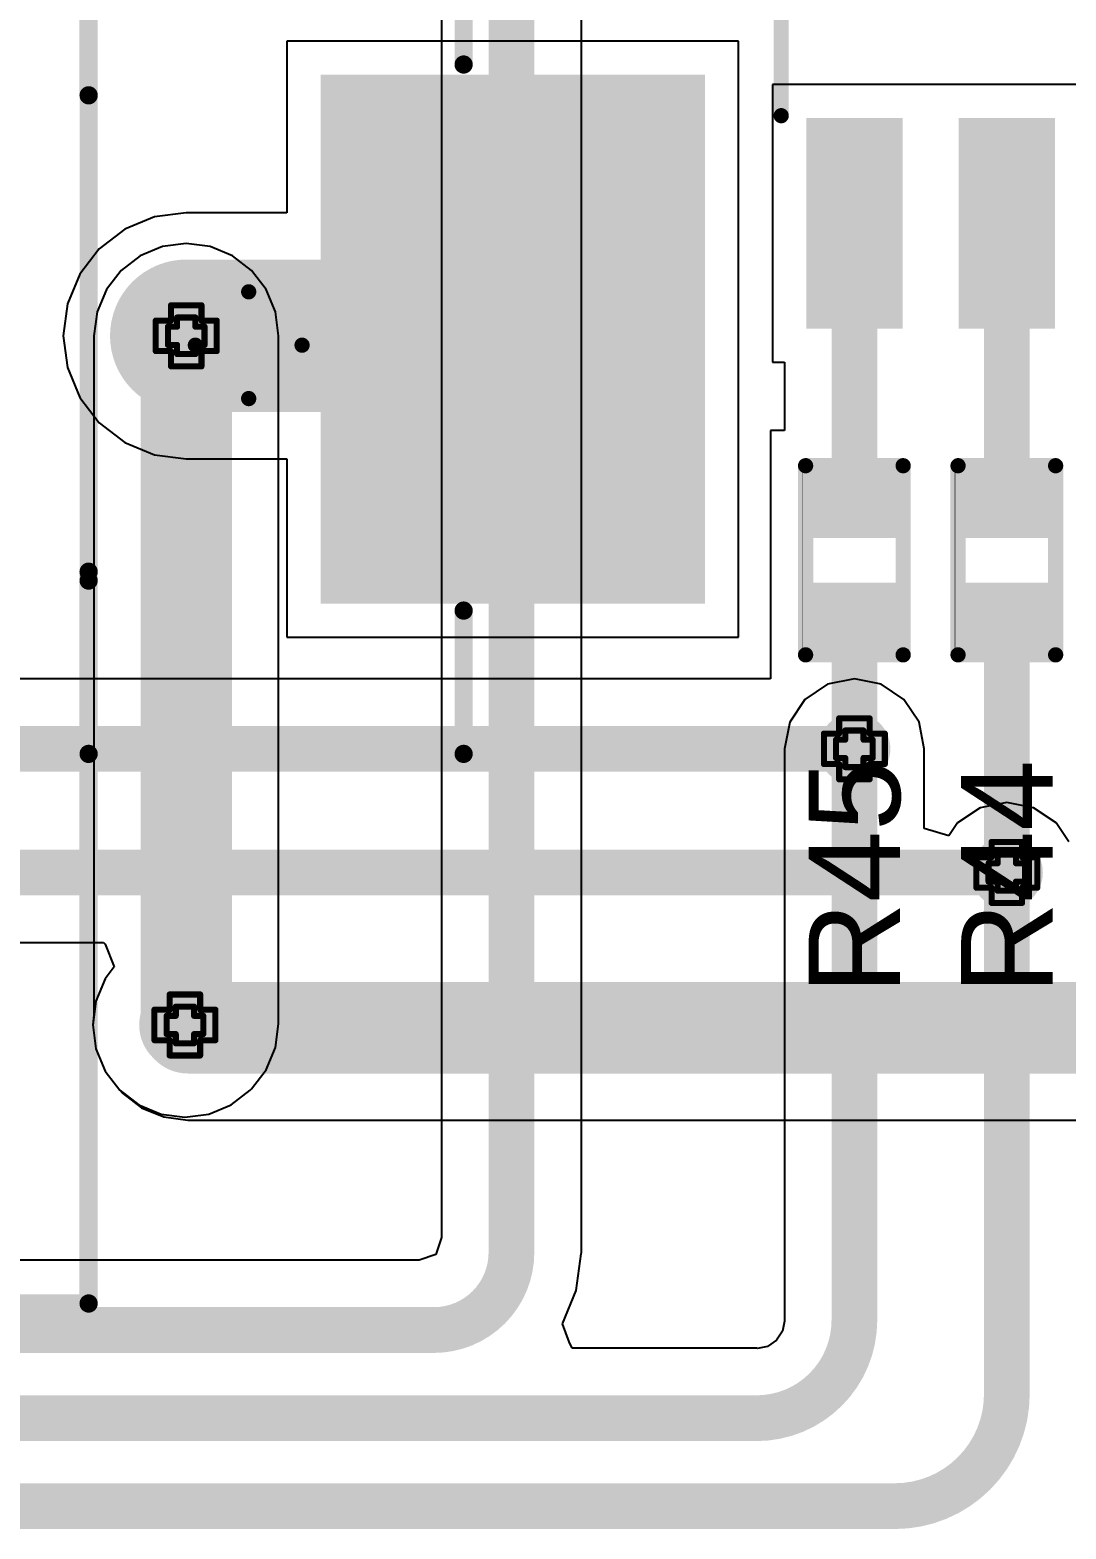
# Model space of a CAD drawing. Header units: inches. Extents: x -3 to 195, y 0 to 199.
# Drawn here: x 2.1892 to 2.529, y 2.1748 to 2.6662 of the extents above; entities that cross this region are included whole.
import ezdxf

# ---------------------------------------------------------------- set-up
doc = ezdxf.new("R2010")
doc.units = ezdxf.units.IN
doc.header["$MEASUREMENT"] = 0
for name, color, linetype in [('Bottom Layer', 5, 'Continuous'), ('Drill Drawing', 1, 'Continuous'), ('Top Layer', 1, 'Continuous'), ('Top Overlay', 2, 'Continuous'), ('Top Paste', 8, 'Continuous'), ('Top Solder', 216, 'Continuous'), ('Via Holes', 16, 'Continuous')]:
    doc.layers.add(name, color=color, linetype=linetype)
doc.styles.add('Arial', font='', dxfattribs={"height": 0.2})
doc.styles.get('Arial').set_extended_font_data('Arial')

# ---------------------------------------------------------------- blocks, each defined once
blk = doc.blocks.new('SOIC_8_0_154___3_90___W______13')
at = {"layer": 'Top Layer'}
for points in [[(-0.1368117, 0.0631886), (-0.1368117, 0.0868106), (-0.0757881, 0.0868106), (-0.0757881, 0.0631886)], [(0.0757883, 0.0631886), (0.0757883, 0.0868106), (0.1368119, 0.0868106), (0.1368119, 0.0631886)], [(-0.1368119, 0.0131888), (-0.1368119, 0.0368108), (-0.0757883, 0.0368108), (-0.0757883, 0.0131888)], [(0.0757881, 0.0131888), (0.0757881, 0.0368108), (0.1368117, 0.0368108), (0.1368117, 0.0131888)], [(-0.1368119, -0.0368109), (-0.1368119, -0.0131889), (-0.0757883, -0.0131889), (-0.0757883, -0.0368109)], [(0.0757881, -0.0368109), (0.0757881, -0.0131889), (0.1368117, -0.0131889), (0.1368117, -0.0368109)], [(-0.1368119, -0.0868111), (-0.1368119, -0.0631891), (-0.0757883, -0.0631891), (-0.0757883, -0.0868111)], [(0.0757882, -0.086811), (0.0757882, -0.063189), (0.1368118, -0.063189), (0.1368118, -0.086811)]]:
    blk.add_hatch(color=1, dxfattribs=at).paths.add_polyline_path(points)
at = {"layer": 'Top Overlay'}
blk.add_hatch(color=2, dxfattribs=at).paths.add_polyline_path([(-0.0723769, 0.0639924), (-0.0583769, 0.0639924), (-0.0583769, 0.0869924), (-0.0723769, 0.0869924)])
at = {"layer": 'Top Paste'}
for points in [[(-0.1368117, 0.0631886), (-0.1368117, 0.0868106), (-0.0757881, 0.0868106), (-0.0757881, 0.0631886)], [(0.0757883, 0.0631886), (0.0757883, 0.0868106), (0.1368119, 0.0868106), (0.1368119, 0.0631886)], [(-0.1368119, 0.0131888), (-0.1368119, 0.0368108), (-0.0757883, 0.0368108), (-0.0757883, 0.0131888)], [(0.0757881, 0.0131888), (0.0757881, 0.0368108), (0.1368117, 0.0368108), (0.1368117, 0.0131888)], [(-0.1368119, -0.0368109), (-0.1368119, -0.0131889), (-0.0757883, -0.0131889), (-0.0757883, -0.0368109)], [(0.0757881, -0.0368109), (0.0757881, -0.0131889), (0.1368117, -0.0131889), (0.1368117, -0.0368109)], [(-0.1368119, -0.0868111), (-0.1368119, -0.0631891), (-0.0757883, -0.0631891), (-0.0757883, -0.0868111)], [(0.0757882, -0.086811), (0.0757882, -0.063189), (0.1368118, -0.063189), (0.1368118, -0.086811)]]:
    blk.add_hatch(color=8, dxfattribs=at).paths.add_polyline_path(points)
at = {"layer": 'Top Solder'}
for points in [[(-0.1408117, 0.0591886), (-0.1408117, 0.0908106), (-0.0717881, 0.0908106), (-0.0717881, 0.0591886)], [(0.0717883, 0.0591886), (0.0717883, 0.0908106), (0.1408119, 0.0908106), (0.1408119, 0.0591886)], [(-0.1408119, 0.0091888), (-0.1408119, 0.0408108), (-0.0717883, 0.0408108), (-0.0717883, 0.0091888)], [(0.0717881, 0.0091888), (0.0717881, 0.0408108), (0.1408117, 0.0408108), (0.1408117, 0.0091888)], [(-0.1408119, -0.0408109), (-0.1408119, -0.0091889), (-0.0717883, -0.0091889), (-0.0717883, -0.0408109)], [(0.0717881, -0.0408109), (0.0717881, -0.0091889), (0.1408117, -0.0091889), (0.1408117, -0.0408109)], [(-0.1408119, -0.0908111), (-0.1408119, -0.0591891), (-0.0717883, -0.0591891), (-0.0717883, -0.0908111)], [(0.0717882, -0.090811), (0.0717882, -0.059189), (0.1408118, -0.059189), (0.1408118, -0.090811)]]:
    blk.add_hatch(color=216, dxfattribs=at).paths.add_polyline_path(points)
at = {"layer": 'Top Overlay', "const_width": 0.005}
for points in [[(-0.0719998, 0.0989997), (0.0710001, 0.099)], [(-0.14937, 0.071), (-0.1493698, 0.0809998)], [(-0.14437, 0.0759999), (-0.1493698, 0.0809998)], [(-0.14937, 0.071), (-0.14437, 0.0759999)], [(0.071, -0.0990001), (-0.072, -0.0990001)]]:
    blk.add_lwpolyline(points, dxfattribs=at)
at = {"layer": 'Top Overlay', "const_width": 0.0025}
for points in [[(-0.0732498, 0.0989997, 1), (-0.0707498, 0.0989997, 1)], [(0.0697501, 0.099, 1), (0.0722501, 0.099, 1)], [(-0.1506198, 0.0809998, 1), (-0.1481198, 0.0809998, 1)], [(-0.1506198, 0.0809998, 1), (-0.1481198, 0.0809998, 1)], [(-0.14562, 0.0759999, 1), (-0.14312, 0.0759999, 1)], [(-0.14562, 0.0759999, 1), (-0.14312, 0.0759999, 1)], [(-0.15062, 0.071, 1), (-0.14812, 0.071, 1)], [(-0.15062, 0.071, 1), (-0.14812, 0.071, 1)], [(-0.07325, -0.0990001, 1), (-0.07075, -0.0990001, 1)], [(0.06975, -0.0990001, 1), (0.07225, -0.0990001, 1)]]:
    blk.add_lwpolyline(points, format="xyb", close=True, dxfattribs=at)
blk = doc.blocks.new('R___0402_54')
at = {"layer": 'Top Layer'}
for points in [[(-0.0275002, -0.0125002), (-0.0275002, 0.0124998), (-0.0095002, 0.0124998), (-0.0095002, -0.0125002)], [(0.0094998, -0.0125), (0.0094998, 0.0125), (0.0274998, 0.0125), (0.0274998, -0.0125)]]:
    blk.add_hatch(color=1, dxfattribs=at).paths.add_polyline_path(points)
at = {"layer": 'Top Paste'}
for points in [[(-0.0275002, -0.0125002), (-0.0275002, 0.0124998), (-0.0095002, 0.0124998), (-0.0095002, -0.0125002)], [(0.0094998, -0.0125), (0.0094998, 0.0125), (0.0274998, 0.0125), (0.0274998, -0.0125)]]:
    blk.add_hatch(color=8, dxfattribs=at).paths.add_polyline_path(points)
at = {"layer": 'Top Solder'}
for points in [[(-0.0296656, -0.0146656), (-0.0296656, 0.0146652), (-0.0073348, 0.0146652), (-0.0073348, -0.0146656)], [(0.0073344, -0.0146654), (0.0073344, 0.0146654), (0.0296652, 0.0146654), (0.0296652, -0.0146654)]]:
    blk.add_hatch(color=216, dxfattribs=at).paths.add_polyline_path(points)
at = {"layer": 'Top Overlay'}
for points, const_width in [([(-0.0310002, -0.0160002), (-0.0310002, 0.0159999)], 0.005), ([(0.0309998, 0.0159997), (-0.0310002, 0.0159999)], 0.005), ([(0.0309998, -0.016), (0.0309998, 0.0159997)], 0.005), ([(-0.0310002, -0.0160002), (0.0309998, -0.016)], 0.005), ([(-0.0320003, -0.0170004), (0.0319998, -0.0170003)], 0.000127)]:
    blk.add_lwpolyline(points, dxfattribs=dict(at, const_width=const_width))
for points, const_width in [([(-0.0322502, 0.0159999, 1), (-0.0297502, 0.0159999, 1)], 0.0025), ([(-0.0322502, 0.0159999, 1), (-0.0297502, 0.0159999, 1)], 0.0025), ([(0.0297498, 0.0159997, 1), (0.0322498, 0.0159997, 1)], 0.0025), ([(0.0297498, 0.0159997, 1), (0.0322498, 0.0159997, 1)], 0.0025), ([(-0.0322502, -0.0160002, 1), (-0.0297502, -0.0160002, 1)], 0.0025), ([(-0.0322502, -0.0160002, 1), (-0.0297502, -0.0160002, 1)], 0.0025), ([(0.0297498, -0.016, 1), (0.0322498, -0.016, 1)], 0.0025), ([(0.0297498, -0.016, 1), (0.0322498, -0.016, 1)], 0.0025), ([(-0.032032, -0.0170004, 1), (-0.0319686, -0.0170004, 1)], 6.35e-05), ([(0.0319681, -0.0170003, 1), (0.0320315, -0.0170003, 1)], 6.35e-05)]:
    blk.add_lwpolyline(points, format="xyb", close=True, dxfattribs=dict(at, const_width=const_width))
blk = doc.blocks.new('R___0402_55')
at = {"layer": 'Top Layer'}
for points in [[(-0.0275002, -0.0124998), (-0.0275002, 0.0125002), (-0.0095002, 0.0125002), (-0.0095002, -0.0124998)], [(0.0094997, -0.0125), (0.0094997, 0.0125), (0.0274997, 0.0125), (0.0274997, -0.0125)]]:
    blk.add_hatch(color=1, dxfattribs=at).paths.add_polyline_path(points)
at = {"layer": 'Top Paste'}
for points in [[(-0.0275002, -0.0124998), (-0.0275002, 0.0125002), (-0.0095002, 0.0125002), (-0.0095002, -0.0124998)], [(0.0094997, -0.0125), (0.0094997, 0.0125), (0.0274997, 0.0125), (0.0274997, -0.0125)]]:
    blk.add_hatch(color=8, dxfattribs=at).paths.add_polyline_path(points)
at = {"layer": 'Top Solder'}
for points in [[(-0.0296656, -0.0146652), (-0.0296656, 0.0146656), (-0.0073348, 0.0146656), (-0.0073348, -0.0146652)], [(0.0073343, -0.0146654), (0.0073343, 0.0146654), (0.0296651, 0.0146654), (0.0296651, -0.0146654)]]:
    blk.add_hatch(color=216, dxfattribs=at).paths.add_polyline_path(points)
at = {"layer": 'Top Overlay'}
for points, const_width in [([(-0.0310001, -0.0160001), (-0.0310002, 0.0160001)], 0.005), ([(0.0309998, 0.016), (-0.0310002, 0.0160001)], 0.005), ([(0.0309998, -0.016), (0.0309998, 0.016)], 0.005), ([(-0.0310001, -0.0160001), (0.0309998, -0.016)], 0.005), ([(-0.0320002, -0.0170002), (0.0319998, -0.0169999)], 0.000127)]:
    blk.add_lwpolyline(points, dxfattribs=dict(at, const_width=const_width))
for points, const_width in [([(-0.0322502, 0.0160001, 1), (-0.0297502, 0.0160001, 1)], 0.0025), ([(-0.0322502, 0.0160001, 1), (-0.0297502, 0.0160001, 1)], 0.0025), ([(0.0297498, 0.016, 1), (0.0322498, 0.016, 1)], 0.0025), ([(0.0297498, 0.016, 1), (0.0322498, 0.016, 1)], 0.0025), ([(-0.0322501, -0.0160001, 1), (-0.0297501, -0.0160001, 1)], 0.0025), ([(-0.0322501, -0.0160001, 1), (-0.0297501, -0.0160001, 1)], 0.0025), ([(0.0297498, -0.016, 1), (0.0322498, -0.016, 1)], 0.0025), ([(0.0297498, -0.016, 1), (0.0322498, -0.016, 1)], 0.0025), ([(-0.0320319, -0.0170002, 1), (-0.0319685, -0.0170002, 1)], 6.35e-05), ([(0.0319681, -0.0169999, 1), (0.0320315, -0.0169999, 1)], 6.35e-05)]:
    blk.add_lwpolyline(points, format="xyb", close=True, dxfattribs=dict(at, const_width=const_width))
blk = doc.blocks.new('CR2032_BS_6_1_97')
at = {"layer": 'Top Layer'}
blk.add_hatch(color=1, dxfattribs=at).paths.add_polyline_path([(0.5118105, 0.08267665), (0.6299207, 0.08267665), (0.6299207, -0.08267765), (0.5118105, -0.08267765)])
at = {"layer": 'Top Paste'}
blk.add_hatch(color=8, dxfattribs=at).paths.add_polyline_path([(0.5118105, 0.08267665), (0.6299207, 0.08267665), (0.6299207, -0.08267765), (0.5118105, -0.08267765)])
at = {"layer": 'Top Solder'}
blk.add_hatch(color=216, dxfattribs=at).paths.add_polyline_path([(0.5078105, 0.08667665), (0.6339207, 0.08667665), (0.6339207, -0.08667765), (0.5078105, -0.08667765)])
at = {"layer": 'Top Overlay'}
for points, const_width in [([(0.4317656, 0.0799015), (0.4317656, 0.3197836)], 0.006), ([(0.5547496, 0.0899996), (0.5547496, 0.1396176)], 0.0059842), ([(0.4317656, -0.0791604), (0.4317656, 0.0799015)], 0.0059842), ([(0.4842596, -0.0195003), (0.4842596, 0.0154996)], 0.005), ([(0.4667596, -0.0020004), (0.5017596, -0.0020004)], 0.005), ([(0.4317656, -0.3161384), (0.4317656, -0.0762563)], 0.006), ([(0.5547496, -0.1359724), (0.5547496, -0.0890004)], 0.0059842), ([(0.4317656, -0.1359724), (0.5547496, -0.1359724)], 0.0059842), ([(-0.4443124, -0.3161384), (0.4317656, -0.3161384)], 0.006)]:
    blk.add_lwpolyline(points, dxfattribs=dict(at, const_width=const_width))
for points, const_width in [([(0.5532536, 0.0899996, 1), (0.5562456, 0.0899996, 1)], 0.0029921), ([(0.4302656, 0.0799015, 1), (0.4332656, 0.0799015, 1)], 0.003), ([(0.4302696, 0.0799015, 1), (0.4332616, 0.0799015, 1)], 0.0029921), ([(0.4830096, 0.0154996, 1), (0.4855096, 0.0154996, 1)], 0.0025), ([(0.4655096, -0.0020004, 1), (0.4680096, -0.0020004, 1)], 0.0025), ([(0.5005096, -0.0020004, 1), (0.5030096, -0.0020004, 1)], 0.0025), ([(0.4830096, -0.0195003, 1), (0.4855096, -0.0195003, 1)], 0.0025), ([(0.4302656, -0.0762563, 1), (0.4332656, -0.0762563, 1)], 0.003), ([(0.4302696, -0.0791604, 1), (0.4332616, -0.0791604, 1)], 0.0029921), ([(0.5532536, -0.0890004, 1), (0.5562456, -0.0890004, 1)], 0.0029921), ([(0.4302696, -0.1359724, 1), (0.4332616, -0.1359724, 1)], 0.0029921), ([(0.5532536, -0.1359724, 1), (0.5562456, -0.1359724, 1)], 0.0029921), ([(0.5532536, -0.1359724, 1), (0.5562456, -0.1359724, 1)], 0.0029921), ([(0.4302656, -0.3161384, 1), (0.4332656, -0.3161384, 1)], 0.003), ([(0.4302656, -0.3161384, 1), (0.4332656, -0.3161384, 1)], 0.003)]:
    blk.add_lwpolyline(points, format="xyb", close=True, dxfattribs=dict(at, const_width=const_width))

msp = doc.modelspace()

# ---------------------------------------------------------------- hatches: boundary and pattern name
at = {"layer": 'Bottom Layer'}
h = msp.add_hatch(color=5, dxfattribs=at)
edge = h.paths.add_edge_path()
edge.add_arc((2.2404291, 2.5659103), 0.011811, 0, 360)
h = msp.add_hatch(color=5, dxfattribs=at)
edge = h.paths.add_edge_path()
edge.add_arc((2.4595439, 2.4305242), 0.011811, 0, 360)
h = msp.add_hatch(color=5, dxfattribs=at)
edge = h.paths.add_edge_path()
edge.add_arc((2.5095437, 2.39), 0.011811, 0, 360)
h = msp.add_hatch(color=5, dxfattribs=at)
edge = h.paths.add_edge_path()
edge.add_arc((2.24, 2.34), 0.011811, 0, 360)
at = {"layer": 'Top Layer'}
h = msp.add_hatch(color=1, dxfattribs=at)
edge = h.paths.add_edge_path()
edge.add_arc((2.2404291, 2.5659103), 0.011811, 0, 360)
h = msp.add_hatch(color=1, dxfattribs=at)
edge = h.paths.add_edge_path()
edge.add_arc((2.4595439, 2.4305242), 0.011811, 0, 360)
h = msp.add_hatch(color=1, dxfattribs=at)
edge = h.paths.add_edge_path()
edge.add_arc((2.5095437, 2.39), 0.011811, 0, 360)
h = msp.add_hatch(color=1, dxfattribs=at)
edge = h.paths.add_edge_path()
edge.add_arc((2.24, 2.34), 0.011811, 0, 360)
at = {"layer": 'Via Holes'}
h = msp.add_hatch(color=7, dxfattribs=at)
edge = h.paths.add_edge_path()
edge.add_arc((2.2404291, 2.5659103), 0.0059055, 0, 360)
h = msp.add_hatch(color=7, dxfattribs=at)
edge = h.paths.add_edge_path()
edge.add_arc((2.4595439, 2.4305242), 0.0059055, 0, 360)
h = msp.add_hatch(color=7, dxfattribs=at)
edge = h.paths.add_edge_path()
edge.add_arc((2.5095437, 2.39), 0.0059055, 0, 360)
h = msp.add_hatch(color=7, dxfattribs=at)
edge = h.paths.add_edge_path()
edge.add_arc((2.24, 2.34), 0.0059055, 0, 360)

# ---------------------------------------------------------------- linework, layer by layer
at = {"layer": 'Bottom Layer'}
for p, q in [((2.3241354, 2.705), (2.3241354, 2.2702799)), ((2.370017, 2.2654214), (2.370017, 2.705)), ((2.2325975, 2.5951382), (2.2252997, 2.5921153)), ((2.2404291, 2.5961692), (2.2325975, 2.5951382)), ((2.2482607, 2.5951382), (2.2404291, 2.5961692)), ((2.2555585, 2.5921153), (2.2482607, 2.5951382)), ((2.2252997, 2.5921153), (2.2190328, 2.5873066)), ((2.2618254, 2.5873066), (2.2555585, 2.5921153)), ((2.2190328, 2.5873066), (2.2142241, 2.5810397)), ((2.2666341, 2.5810397), (2.2618254, 2.5873066)), ((2.2142241, 2.5810397), (2.2112012, 2.5737419)), ((2.269657, 2.5737419), (2.2666341, 2.5810397)), ((2.2112012, 2.5737419), (2.2101702, 2.5659103)), ((2.270688, 2.5659103), (2.269657, 2.5737419)), ((2.2101702, 2.5659103), (2.2101702, 2.3432595)), ((2.270688, 2.3404291), (2.270688, 2.5659103)), ((2.4595439, 2.453465), (2.4507648, 2.4517187)), ((2.468323, 2.4517187), (2.4595439, 2.453465)), ((2.4507648, 2.4517187), (2.4433223, 2.4467458)), ((2.4757655, 2.4467458), (2.468323, 2.4517187)), ((2.4433223, 2.4467458), (2.4383494, 2.4393033)), ((2.4807384, 2.4393033), (2.4757655, 2.4467458)), ((2.4383494, 2.4393033), (2.4366031, 2.4305242)), ((2.4824847, 2.4305242), (2.4807384, 2.4393033)), ((2.4366031, 2.4305242), (2.4366031, 2.2431787)), ((2.4824847, 2.4044019), (2.4824847, 2.4305242)), ((2.5095437, 2.4129408), (2.5007646, 2.4111945)), ((2.5183228, 2.4111945), (2.5095437, 2.4129408)), ((2.5007646, 2.4111945), (2.4933221, 2.4062216)), ((2.5257653, 2.4062216), (2.5183228, 2.4111945)), ((2.4904847, 2.4019752), (2.4824847, 2.4044019)), ((2.4933221, 2.4062216), (2.4904847, 2.4019752)), ((2.5298678, 2.4000818), (2.5257653, 2.4062216)), ((2.2101702, 2.3432595), (2.2097411, 2.34)), ((2.2097411, 2.34), (2.2107721, 2.3321684)), ((2.269657, 2.3325975), (2.270688, 2.3404291)), ((2.2107721, 2.3321684), (2.213795, 2.3248705)), ((2.2666341, 2.3252996), (2.269657, 2.3325975)), ((2.213795, 2.3248705), (2.2186037, 2.3186037)), ((2.2618254, 2.3190328), (2.2666341, 2.3252996)), ((2.2186037, 2.3186037), (2.2248705, 2.313795)), ((2.2551295, 2.313795), (2.2613963, 2.3186037)), ((2.2613963, 2.3186037), (2.261825, 2.3190325)), ((2.261825, 2.3190325), (2.2618254, 2.3190328)), ((2.2248705, 2.313795), (2.2321684, 2.3107721)), ((2.2321684, 2.3107721), (2.24, 2.3097411)), ((2.24, 2.3097411), (2.2478316, 2.3107721)), ((2.2478316, 2.3107721), (2.2551295, 2.313795)), ((2.3241354, 2.2702799), (2.3222814, 2.2647948)), ((2.3699363, 2.2650155), (2.370017, 2.2654214)), ((2.3167963, 2.2629408), (2.0841696, 2.2629408)), ((2.3222814, 2.2647948), (2.3167963, 2.2629408)), ((2.3683427, 2.2529114), (2.3699363, 2.2650155)), ((2.3638397, 2.2420399), (2.3683427, 2.2529114)), ((2.3659912, 2.2361312), (2.3638397, 2.2420399)), ((2.4366624, 2.2428803), (2.4360171, 2.239636)), ((2.4366031, 2.2431787), (2.4366624, 2.2428803)), ((2.3670225, 2.2340399), (2.3659912, 2.2361312)), ((2.4340103, 2.2366327), (2.431007, 2.2346259)), ((2.4360171, 2.239636), (2.4340103, 2.2366327)), ((2.4274643, 2.2340399), (2.3670225, 2.2340399)), ((2.4277627, 2.2339806), (2.4274643, 2.2340399)), ((2.431007, 2.2346259), (2.4277627, 2.2339806))]:
    msp.add_line(p, q, dxfattribs=at)
for points, const_width in [([(2.3470762, 2.2654214), (2.3470762, 2.705)], 0.015), ([(2.2404291, 2.3404291), (2.2404291, 2.5659103)], 0.03), ([(2.4595439, 2.2431787), (2.4595439, 2.4305242)], 0.015), ([(2.5095437, 2.2189967), (2.5095437, 2.39)], 0.015), ([(2.24, 2.34), (2.2404291, 2.3404291)], 0.03), ([(1.145, 2.24), (2.3216548, 2.24)], 0.015), ([(0.8684883, 2.2110991), (2.4274643, 2.2110991)], 0.015), ([(0.8280505, 2.1822735), (2.4728205, 2.1822735)], 0.015)]:
    msp.add_lwpolyline(points, dxfattribs=dict(at, const_width=const_width))
for points, const_width in [([(2.2329291, 2.5659103, 1), (2.2479291, 2.5659103, 1)], 0.015), ([(2.4557939, 2.4305242, 1), (2.4632939, 2.4305242, 1)], 0.0075), ([(2.5057937, 2.39, 1), (2.5132937, 2.39, 1)], 0.0075), ([(2.2325, 2.34, 1), (2.2475, 2.34, 1)], 0.015), ([(2.2329291, 2.3404291, 1), (2.2479291, 2.3404291, 1)], 0.015), ([(2.2329291, 2.3404291, 1), (2.2479291, 2.3404291, 1)], 0.015), ([(2.3433262, 2.2654214, 1), (2.3508262, 2.2654214, 1)], 0.0075), ([(2.3433262, 2.2654214, 1), (2.3508262, 2.2654214, 1)], 0.0075), ([(2.4557939, 2.2431787, 1), (2.4632939, 2.2431787, 1)], 0.0075), ([(2.4557939, 2.2431787, 1), (2.4632939, 2.2431787, 1)], 0.0075), ([(2.3179048, 2.24, 1), (2.3254048, 2.24, 1)], 0.0075), ([(2.3179048, 2.24, 1), (2.3254048, 2.24, 1)], 0.0075), ([(2.5057937, 2.2189967, 1), (2.5132937, 2.2189967, 1)], 0.0075), ([(2.5057937, 2.2189967, 1), (2.5132937, 2.2189967, 1)], 0.0075), ([(2.4237143, 2.2110991, 1), (2.4312143, 2.2110991, 1)], 0.0075), ([(2.4237143, 2.2110991, 1), (2.4312143, 2.2110991, 1)], 0.0075), ([(2.4690705, 2.1822735, 1), (2.4765705, 2.1822735, 1)], 0.0075), ([(2.4690705, 2.1822735, 1), (2.4765705, 2.1822735, 1)], 0.0075)]:
    msp.add_lwpolyline(points, format="xyb", close=True, dxfattribs=dict(at, const_width=const_width))
at = {"layer": 'Bottom Layer', "const_width": 0.015}
for points in [[(2.3470762, 2.2654214, -0.4142135623730951), (2.3216548, 2.24)], [(2.4595439, 2.2431787, -0.4142135623730951), (2.4274643, 2.2110991)], [(2.5095437, 2.2189967, -0.4142135623730951), (2.4728205, 2.1822735)]]:
    msp.add_lwpolyline(points, format="xyb", dxfattribs=at)
at = {"layer": 'Drill Drawing', "const_width": 0.002}
for points in [[(2.2354291, 2.5709103), (2.2354291, 2.5759103)], [(2.2354291, 2.5759103), (2.2454291, 2.5759103)], [(2.2454291, 2.5709103), (2.2454291, 2.5759103)], [(2.2304291, 2.5609103), (2.2304291, 2.5709103)], [(2.2304291, 2.5709103), (2.2354291, 2.5709103)], [(2.2374291, 2.5689103), (2.2374291, 2.5719103)], [(2.2374291, 2.5719103), (2.2434291, 2.5719103)], [(2.2434291, 2.5689103), (2.2434291, 2.5719103)], [(2.2454291, 2.5709103), (2.2504291, 2.5709103)], [(2.2504291, 2.5609103), (2.2504291, 2.5709103)], [(2.2344291, 2.5629103), (2.2344291, 2.5689103)], [(2.2344291, 2.5689103), (2.2374291, 2.5689103)], [(2.2434291, 2.5689103), (2.2464291, 2.5689103)], [(2.2464291, 2.5629103), (2.2464291, 2.5689103)], [(2.2304291, 2.5609103), (2.2354291, 2.5609103)], [(2.2344291, 2.5629103), (2.2374291, 2.5629103)], [(2.2354291, 2.5559103), (2.2354291, 2.5609103)], [(2.2374291, 2.5599103), (2.2374291, 2.5629103)], [(2.2374291, 2.5599103), (2.2434291, 2.5599103)], [(2.2434291, 2.5629103), (2.2464291, 2.5629103)], [(2.2434291, 2.5599103), (2.2434291, 2.5629103)], [(2.2454291, 2.5609103), (2.2504291, 2.5609103)], [(2.2454291, 2.5559103), (2.2454291, 2.5609103)], [(2.2354291, 2.5559103), (2.2454291, 2.5559103)], [(2.4545439, 2.4355242), (2.4545439, 2.4405242)], [(2.4545439, 2.4405242), (2.4645439, 2.4405242)], [(2.4565439, 2.4335242), (2.4565439, 2.4365242)], [(2.4565439, 2.4365242), (2.4625439, 2.4365242)], [(2.4625439, 2.4335242), (2.4625439, 2.4365242)], [(2.4645439, 2.4355242), (2.4645439, 2.4405242)], [(2.4495439, 2.4255242), (2.4495439, 2.4355242)], [(2.4495439, 2.4355242), (2.4545439, 2.4355242)], [(2.4535439, 2.4275242), (2.4535439, 2.4335242)], [(2.4535439, 2.4335242), (2.4565439, 2.4335242)], [(2.4625439, 2.4335242), (2.4655439, 2.4335242)], [(2.4645439, 2.4355242), (2.4695439, 2.4355242)], [(2.4655439, 2.4275242), (2.4655439, 2.4335242)], [(2.4695439, 2.4255242), (2.4695439, 2.4355242)], [(2.4535439, 2.4275242), (2.4565439, 2.4275242)], [(2.4565439, 2.4245242), (2.4565439, 2.4275242)], [(2.4625439, 2.4275242), (2.4655439, 2.4275242)], [(2.4625439, 2.4245242), (2.4625439, 2.4275242)], [(2.4495439, 2.4255242), (2.4545439, 2.4255242)], [(2.4545439, 2.4205242), (2.4545439, 2.4255242)], [(2.4565439, 2.4245242), (2.4625439, 2.4245242)], [(2.4645439, 2.4255242), (2.4695439, 2.4255242)], [(2.4645439, 2.4205242), (2.4645439, 2.4255242)], [(2.4545439, 2.4205242), (2.4645439, 2.4205242)], [(2.5045437, 2.395), (2.5045437, 2.4)], [(2.5045437, 2.4), (2.5145437, 2.4)], [(2.5145437, 2.395), (2.5145437, 2.4)], [(2.4995437, 2.385), (2.4995437, 2.395)], [(2.4995437, 2.395), (2.5045437, 2.395)], [(2.5035437, 2.387), (2.5035437, 2.393)], [(2.5035437, 2.393), (2.5065437, 2.393)], [(2.5065437, 2.393), (2.5065437, 2.396)], [(2.5065437, 2.396), (2.5125437, 2.396)], [(2.5125437, 2.393), (2.5125437, 2.396)], [(2.5125437, 2.393), (2.5155437, 2.393)], [(2.5145437, 2.395), (2.5195437, 2.395)], [(2.5155437, 2.387), (2.5155437, 2.393)], [(2.5195437, 2.385), (2.5195437, 2.395)], [(2.4995437, 2.385), (2.5045437, 2.385)], [(2.5035437, 2.387), (2.5065437, 2.387)], [(2.5045437, 2.38), (2.5045437, 2.385)], [(2.5065437, 2.384), (2.5065437, 2.387)], [(2.5065437, 2.384), (2.5125437, 2.384)], [(2.5125437, 2.387), (2.5155437, 2.387)], [(2.5125437, 2.384), (2.5125437, 2.387)], [(2.5145437, 2.385), (2.5195437, 2.385)], [(2.5145437, 2.38), (2.5145437, 2.385)], [(2.5045437, 2.38), (2.5145437, 2.38)], [(2.235, 2.345), (2.235, 2.35)], [(2.235, 2.35), (2.245, 2.35)], [(2.245, 2.345), (2.245, 2.35)], [(2.23, 2.335), (2.23, 2.345)], [(2.23, 2.345), (2.235, 2.345)], [(2.234, 2.337), (2.234, 2.343)], [(2.234, 2.343), (2.237, 2.343)], [(2.237, 2.343), (2.237, 2.346)], [(2.237, 2.346), (2.243, 2.346)], [(2.243, 2.343), (2.243, 2.346)], [(2.243, 2.343), (2.246, 2.343)], [(2.245, 2.345), (2.25, 2.345)], [(2.246, 2.337), (2.246, 2.343)], [(2.25, 2.335), (2.25, 2.345)], [(2.23, 2.335), (2.235, 2.335)], [(2.234, 2.337), (2.237, 2.337)], [(2.235, 2.33), (2.235, 2.335)], [(2.237, 2.334), (2.237, 2.337)], [(2.237, 2.334), (2.243, 2.334)], [(2.243, 2.337), (2.246, 2.337)], [(2.243, 2.334), (2.243, 2.337)], [(2.245, 2.335), (2.25, 2.335)], [(2.245, 2.33), (2.245, 2.335)], [(2.235, 2.33), (2.245, 2.33)]]:
    msp.add_lwpolyline(points, dxfattribs=at)
at = {"layer": 'Drill Drawing', "const_width": 0.001}
for points in [[(2.2349291, 2.5759103, 1), (2.2359291, 2.5759103, 1)], [(2.2349291, 2.5759103, 1), (2.2359291, 2.5759103, 1)], [(2.2449291, 2.5759103, 1), (2.2459291, 2.5759103, 1)], [(2.2449291, 2.5759103, 1), (2.2459291, 2.5759103, 1)], [(2.2299291, 2.5709103, 1), (2.2309291, 2.5709103, 1)], [(2.2299291, 2.5709103, 1), (2.2309291, 2.5709103, 1)], [(2.2349291, 2.5709103, 1), (2.2359291, 2.5709103, 1)], [(2.2349291, 2.5709103, 1), (2.2359291, 2.5709103, 1)], [(2.2369291, 2.5719103, 1), (2.2379291, 2.5719103, 1)], [(2.2369291, 2.5719103, 1), (2.2379291, 2.5719103, 1)], [(2.2429291, 2.5719103, 1), (2.2439291, 2.5719103, 1)], [(2.2429291, 2.5719103, 1), (2.2439291, 2.5719103, 1)], [(2.2449291, 2.5709103, 1), (2.2459291, 2.5709103, 1)], [(2.2449291, 2.5709103, 1), (2.2459291, 2.5709103, 1)], [(2.2499291, 2.5709103, 1), (2.2509291, 2.5709103, 1)], [(2.2499291, 2.5709103, 1), (2.2509291, 2.5709103, 1)], [(2.2339291, 2.5689103, 1), (2.2349291, 2.5689103, 1)], [(2.2339291, 2.5689103, 1), (2.2349291, 2.5689103, 1)], [(2.2369291, 2.5689103, 1), (2.2379291, 2.5689103, 1)], [(2.2369291, 2.5689103, 1), (2.2379291, 2.5689103, 1)], [(2.2429291, 2.5689103, 1), (2.2439291, 2.5689103, 1)], [(2.2429291, 2.5689103, 1), (2.2439291, 2.5689103, 1)], [(2.2459291, 2.5689103, 1), (2.2469291, 2.5689103, 1)], [(2.2459291, 2.5689103, 1), (2.2469291, 2.5689103, 1)], [(2.2299291, 2.5609103, 1), (2.2309291, 2.5609103, 1)], [(2.2299291, 2.5609103, 1), (2.2309291, 2.5609103, 1)], [(2.2339291, 2.5629103, 1), (2.2349291, 2.5629103, 1)], [(2.2339291, 2.5629103, 1), (2.2349291, 2.5629103, 1)], [(2.2349291, 2.5609103, 1), (2.2359291, 2.5609103, 1)], [(2.2349291, 2.5609103, 1), (2.2359291, 2.5609103, 1)], [(2.2369291, 2.5629103, 1), (2.2379291, 2.5629103, 1)], [(2.2369291, 2.5629103, 1), (2.2379291, 2.5629103, 1)], [(2.2369291, 2.5599103, 1), (2.2379291, 2.5599103, 1)], [(2.2369291, 2.5599103, 1), (2.2379291, 2.5599103, 1)], [(2.2429291, 2.5629103, 1), (2.2439291, 2.5629103, 1)], [(2.2429291, 2.5629103, 1), (2.2439291, 2.5629103, 1)], [(2.2429291, 2.5599103, 1), (2.2439291, 2.5599103, 1)], [(2.2429291, 2.5599103, 1), (2.2439291, 2.5599103, 1)], [(2.2449291, 2.5609103, 1), (2.2459291, 2.5609103, 1)], [(2.2449291, 2.5609103, 1), (2.2459291, 2.5609103, 1)], [(2.2459291, 2.5629103, 1), (2.2469291, 2.5629103, 1)], [(2.2459291, 2.5629103, 1), (2.2469291, 2.5629103, 1)], [(2.2499291, 2.5609103, 1), (2.2509291, 2.5609103, 1)], [(2.2499291, 2.5609103, 1), (2.2509291, 2.5609103, 1)], [(2.2349291, 2.5559103, 1), (2.2359291, 2.5559103, 1)], [(2.2349291, 2.5559103, 1), (2.2359291, 2.5559103, 1)], [(2.2449291, 2.5559103, 1), (2.2459291, 2.5559103, 1)], [(2.2449291, 2.5559103, 1), (2.2459291, 2.5559103, 1)], [(2.4540439, 2.4405242, 1), (2.4550439, 2.4405242, 1)], [(2.4540439, 2.4405242, 1), (2.4550439, 2.4405242, 1)], [(2.4560439, 2.4365242, 1), (2.4570439, 2.4365242, 1)], [(2.4560439, 2.4365242, 1), (2.4570439, 2.4365242, 1)], [(2.4620439, 2.4365242, 1), (2.4630439, 2.4365242, 1)], [(2.4620439, 2.4365242, 1), (2.4630439, 2.4365242, 1)], [(2.4640439, 2.4405242, 1), (2.4650439, 2.4405242, 1)], [(2.4640439, 2.4405242, 1), (2.4650439, 2.4405242, 1)], [(2.4490439, 2.4355242, 1), (2.4500439, 2.4355242, 1)], [(2.4490439, 2.4355242, 1), (2.4500439, 2.4355242, 1)], [(2.4530439, 2.4335242, 1), (2.4540439, 2.4335242, 1)], [(2.4530439, 2.4335242, 1), (2.4540439, 2.4335242, 1)], [(2.4540439, 2.4355242, 1), (2.4550439, 2.4355242, 1)], [(2.4540439, 2.4355242, 1), (2.4550439, 2.4355242, 1)], [(2.4560439, 2.4335242, 1), (2.4570439, 2.4335242, 1)], [(2.4560439, 2.4335242, 1), (2.4570439, 2.4335242, 1)], [(2.4620439, 2.4335242, 1), (2.4630439, 2.4335242, 1)], [(2.4620439, 2.4335242, 1), (2.4630439, 2.4335242, 1)], [(2.4640439, 2.4355242, 1), (2.4650439, 2.4355242, 1)], [(2.4640439, 2.4355242, 1), (2.4650439, 2.4355242, 1)], [(2.4650439, 2.4335242, 1), (2.4660439, 2.4335242, 1)], [(2.4650439, 2.4335242, 1), (2.4660439, 2.4335242, 1)], [(2.4690439, 2.4355242, 1), (2.4700439, 2.4355242, 1)], [(2.4690439, 2.4355242, 1), (2.4700439, 2.4355242, 1)], [(2.4530439, 2.4275242, 1), (2.4540439, 2.4275242, 1)], [(2.4530439, 2.4275242, 1), (2.4540439, 2.4275242, 1)], [(2.4560439, 2.4275242, 1), (2.4570439, 2.4275242, 1)], [(2.4560439, 2.4275242, 1), (2.4570439, 2.4275242, 1)], [(2.4620439, 2.4275242, 1), (2.4630439, 2.4275242, 1)], [(2.4620439, 2.4275242, 1), (2.4630439, 2.4275242, 1)], [(2.4650439, 2.4275242, 1), (2.4660439, 2.4275242, 1)], [(2.4650439, 2.4275242, 1), (2.4660439, 2.4275242, 1)], [(2.4490439, 2.4255242, 1), (2.4500439, 2.4255242, 1)], [(2.4490439, 2.4255242, 1), (2.4500439, 2.4255242, 1)], [(2.4540439, 2.4255242, 1), (2.4550439, 2.4255242, 1)], [(2.4540439, 2.4255242, 1), (2.4550439, 2.4255242, 1)], [(2.4560439, 2.4245242, 1), (2.4570439, 2.4245242, 1)], [(2.4560439, 2.4245242, 1), (2.4570439, 2.4245242, 1)], [(2.4620439, 2.4245242, 1), (2.4630439, 2.4245242, 1)], [(2.4620439, 2.4245242, 1), (2.4630439, 2.4245242, 1)], [(2.4640439, 2.4255242, 1), (2.4650439, 2.4255242, 1)], [(2.4640439, 2.4255242, 1), (2.4650439, 2.4255242, 1)], [(2.4690439, 2.4255242, 1), (2.4700439, 2.4255242, 1)], [(2.4690439, 2.4255242, 1), (2.4700439, 2.4255242, 1)], [(2.4540439, 2.4205242, 1), (2.4550439, 2.4205242, 1)], [(2.4540439, 2.4205242, 1), (2.4550439, 2.4205242, 1)], [(2.4640439, 2.4205242, 1), (2.4650439, 2.4205242, 1)], [(2.4640439, 2.4205242, 1), (2.4650439, 2.4205242, 1)], [(2.5040437, 2.4, 1), (2.5050437, 2.4, 1)], [(2.5040437, 2.4, 1), (2.5050437, 2.4, 1)], [(2.5140437, 2.4, 1), (2.5150437, 2.4, 1)], [(2.5140437, 2.4, 1), (2.5150437, 2.4, 1)], [(2.4990437, 2.395, 1), (2.5000437, 2.395, 1)], [(2.4990437, 2.395, 1), (2.5000437, 2.395, 1)], [(2.5030437, 2.393, 1), (2.5040437, 2.393, 1)], [(2.5030437, 2.393, 1), (2.5040437, 2.393, 1)], [(2.5040437, 2.395, 1), (2.5050437, 2.395, 1)], [(2.5040437, 2.395, 1), (2.5050437, 2.395, 1)], [(2.5060437, 2.396, 1), (2.5070437, 2.396, 1)], [(2.5060437, 2.396, 1), (2.5070437, 2.396, 1)], [(2.5060437, 2.393, 1), (2.5070437, 2.393, 1)], [(2.5060437, 2.393, 1), (2.5070437, 2.393, 1)], [(2.5120437, 2.396, 1), (2.5130437, 2.396, 1)], [(2.5120437, 2.396, 1), (2.5130437, 2.396, 1)], [(2.5120437, 2.393, 1), (2.5130437, 2.393, 1)], [(2.5120437, 2.393, 1), (2.5130437, 2.393, 1)], [(2.5140437, 2.395, 1), (2.5150437, 2.395, 1)], [(2.5140437, 2.395, 1), (2.5150437, 2.395, 1)], [(2.5150437, 2.393, 1), (2.5160437, 2.393, 1)], [(2.5150437, 2.393, 1), (2.5160437, 2.393, 1)], [(2.5190437, 2.395, 1), (2.5200437, 2.395, 1)], [(2.5190437, 2.395, 1), (2.5200437, 2.395, 1)], [(2.4990437, 2.385, 1), (2.5000437, 2.385, 1)], [(2.4990437, 2.385, 1), (2.5000437, 2.385, 1)], [(2.5030437, 2.387, 1), (2.5040437, 2.387, 1)], [(2.5030437, 2.387, 1), (2.5040437, 2.387, 1)], [(2.5040437, 2.385, 1), (2.5050437, 2.385, 1)], [(2.5040437, 2.385, 1), (2.5050437, 2.385, 1)], [(2.5060437, 2.387, 1), (2.5070437, 2.387, 1)], [(2.5060437, 2.387, 1), (2.5070437, 2.387, 1)], [(2.5060437, 2.384, 1), (2.5070437, 2.384, 1)], [(2.5060437, 2.384, 1), (2.5070437, 2.384, 1)], [(2.5120437, 2.387, 1), (2.5130437, 2.387, 1)], [(2.5120437, 2.387, 1), (2.5130437, 2.387, 1)], [(2.5120437, 2.384, 1), (2.5130437, 2.384, 1)], [(2.5120437, 2.384, 1), (2.5130437, 2.384, 1)], [(2.5140437, 2.385, 1), (2.5150437, 2.385, 1)], [(2.5140437, 2.385, 1), (2.5150437, 2.385, 1)], [(2.5150437, 2.387, 1), (2.5160437, 2.387, 1)], [(2.5150437, 2.387, 1), (2.5160437, 2.387, 1)], [(2.5190437, 2.385, 1), (2.5200437, 2.385, 1)], [(2.5190437, 2.385, 1), (2.5200437, 2.385, 1)], [(2.5040437, 2.38, 1), (2.5050437, 2.38, 1)], [(2.5040437, 2.38, 1), (2.5050437, 2.38, 1)], [(2.5140437, 2.38, 1), (2.5150437, 2.38, 1)], [(2.5140437, 2.38, 1), (2.5150437, 2.38, 1)], [(2.2345, 2.35, 1), (2.2355, 2.35, 1)], [(2.2345, 2.35, 1), (2.2355, 2.35, 1)], [(2.2445, 2.35, 1), (2.2455, 2.35, 1)], [(2.2445, 2.35, 1), (2.2455, 2.35, 1)], [(2.2295, 2.345, 1), (2.2305, 2.345, 1)], [(2.2295, 2.345, 1), (2.2305, 2.345, 1)], [(2.2335, 2.343, 1), (2.2345, 2.343, 1)], [(2.2335, 2.343, 1), (2.2345, 2.343, 1)], [(2.2345, 2.345, 1), (2.2355, 2.345, 1)], [(2.2345, 2.345, 1), (2.2355, 2.345, 1)], [(2.2365, 2.346, 1), (2.2375, 2.346, 1)], [(2.2365, 2.346, 1), (2.2375, 2.346, 1)], [(2.2365, 2.343, 1), (2.2375, 2.343, 1)], [(2.2365, 2.343, 1), (2.2375, 2.343, 1)], [(2.2425, 2.346, 1), (2.2435, 2.346, 1)], [(2.2425, 2.346, 1), (2.2435, 2.346, 1)], [(2.2425, 2.343, 1), (2.2435, 2.343, 1)], [(2.2425, 2.343, 1), (2.2435, 2.343, 1)], [(2.2445, 2.345, 1), (2.2455, 2.345, 1)], [(2.2445, 2.345, 1), (2.2455, 2.345, 1)], [(2.2455, 2.343, 1), (2.2465, 2.343, 1)], [(2.2455, 2.343, 1), (2.2465, 2.343, 1)], [(2.2495, 2.345, 1), (2.2505, 2.345, 1)], [(2.2495, 2.345, 1), (2.2505, 2.345, 1)], [(2.2295, 2.335, 1), (2.2305, 2.335, 1)], [(2.2295, 2.335, 1), (2.2305, 2.335, 1)], [(2.2335, 2.337, 1), (2.2345, 2.337, 1)], [(2.2335, 2.337, 1), (2.2345, 2.337, 1)], [(2.2345, 2.335, 1), (2.2355, 2.335, 1)], [(2.2345, 2.335, 1), (2.2355, 2.335, 1)], [(2.2365, 2.337, 1), (2.2375, 2.337, 1)], [(2.2365, 2.337, 1), (2.2375, 2.337, 1)], [(2.2365, 2.334, 1), (2.2375, 2.334, 1)], [(2.2365, 2.334, 1), (2.2375, 2.334, 1)], [(2.2425, 2.337, 1), (2.2435, 2.337, 1)], [(2.2425, 2.337, 1), (2.2435, 2.337, 1)], [(2.2425, 2.334, 1), (2.2435, 2.334, 1)], [(2.2425, 2.334, 1), (2.2435, 2.334, 1)], [(2.2445, 2.335, 1), (2.2455, 2.335, 1)], [(2.2445, 2.335, 1), (2.2455, 2.335, 1)], [(2.2455, 2.337, 1), (2.2465, 2.337, 1)], [(2.2455, 2.337, 1), (2.2465, 2.337, 1)], [(2.2495, 2.335, 1), (2.2505, 2.335, 1)], [(2.2495, 2.335, 1), (2.2505, 2.335, 1)], [(2.2345, 2.33, 1), (2.2355, 2.33, 1)], [(2.2345, 2.33, 1), (2.2355, 2.33, 1)], [(2.2445, 2.33, 1), (2.2455, 2.33, 1)], [(2.2445, 2.33, 1), (2.2455, 2.33, 1)]]:
    msp.add_lwpolyline(points, format="xyb", close=True, dxfattribs=at)
at = {"layer": 'Top Layer'}
for p, q in [((2.421571, 2.6625125), (2.2734608, 2.6625125)), ((2.2734608, 2.6625125), (2.2734608, 2.6062555)), ((2.421571, 2.4671583), (2.421571, 2.6625125)), ((2.4827329, 2.6482737), (2.4327328, 2.6482737)), ((2.4327328, 2.6482737), (2.4327328, 2.5572501)), ((2.5863546, 2.6482738), (2.4827329, 2.6482738)), ((2.4827329, 2.6482738), (2.4827329, 2.6482737)), ((2.229987, 2.6048808), (2.2202565, 2.6008503)), ((2.2404291, 2.6062555), (2.229987, 2.6048808)), ((2.2734608, 2.6062555), (2.2404291, 2.6062555)), ((2.2202565, 2.6008503), (2.2119007, 2.5944387)), ((2.2119007, 2.5944387), (2.2054891, 2.5860829)), ((2.2054891, 2.5860829), (2.2014586, 2.5763524)), ((2.2014586, 2.5763524), (2.2000839, 2.5659103)), ((2.2000839, 2.5659103), (2.2014586, 2.5554682)), ((2.2014586, 2.5554682), (2.2054891, 2.5457377)), ((2.4327328, 2.5572501), (2.4366029, 2.5572501)), ((2.4366029, 2.5572501), (2.4366029, 2.5348219)), ((2.2054891, 2.5457377), (2.2119007, 2.5373819)), ((2.2119007, 2.5373819), (2.2202565, 2.5309703)), ((2.2202565, 2.5309703), (2.229987, 2.5269398)), ((2.4366029, 2.5348219), (2.4320437, 2.5348219)), ((2.4320437, 2.5348219), (2.4320437, 2.4868219)), ((2.229987, 2.5269398), (2.2404291, 2.5255651)), ((2.2404291, 2.5255651), (2.2734608, 2.5255651)), ((2.2734608, 2.5255651), (2.2734608, 2.4671583)), ((2.4320437, 2.4868219), (2.4320439, 2.4868219)), ((2.4320439, 2.4868219), (2.4320439, 2.453465)), ((2.2734608, 2.4671583), (2.421571, 2.4671583)), ((2.4320439, 2.453465), (2.0455923, 2.453465)), ((1.9407473, 2.3670592), (2.2133387, 2.3670592)), ((2.2133387, 2.3670592), (2.2138476, 2.3665118)), ((2.2138476, 2.3665118), (2.2168103, 2.3590592)), ((2.2168103, 2.3590592), (2.213795, 2.3551295)), ((2.213795, 2.3551295), (2.2107721, 2.3478316)), ((2.2107721, 2.3478316), (2.2097411, 2.34)), ((2.2097411, 2.34), (2.2107721, 2.3321684)), ((2.2107721, 2.3321684), (2.213795, 2.3248705)), ((2.213795, 2.3248705), (2.2186037, 2.3186037)), ((2.2186037, 2.3186037), (2.2195126, 2.3176948)), ((2.2195126, 2.3176948), (2.2257794, 2.3128861)), ((2.2257794, 2.3128861), (2.2330773, 2.3098632)), ((2.2330773, 2.3098632), (2.2409089, 2.3088321)), ((2.2409089, 2.3088321), (2.2409097, 2.3088322)), ((2.2409097, 2.3088322), (2.6097766, 2.3088322))]:
    msp.add_line(p, q, dxfattribs=at)
for points, const_width in [([(2.4595437, 2.5108219), (2.4595437, 2.6027618)], 0.015), ([(2.5095439, 2.5108219), (2.5095439, 2.602762)], 0.015), ([(2.4595437, 2.6027618), (2.4595438, 2.6027619)], 0.01), ([(2.2404291, 2.5659103), (2.346441, 2.5659103)], 0.05), ([(2.346441, 2.5659103), (2.3475159, 2.5648354)], 0.02), ([(2.4595439, 2.4305242), (2.4595439, 2.4738219)], 0.015), ([(2.5095437, 2.3904442), (2.5095437, 2.473822)], 0.015), ([(2.0455923, 2.4305242), (2.4595439, 2.4305242)], 0.015), ([(1.9407473, 2.39), (2.5095437, 2.39)], 0.015), ([(2.5093216, 2.3902221), (2.5095437, 2.3904442)], 0.015), ([(2.24, 2.34), (2.2409089, 2.3390911)], 0.03), ([(2.2409089, 2.3390911), (2.6097766, 2.3390911)], 0.03)]:
    msp.add_lwpolyline(points, dxfattribs=dict(at, const_width=const_width))
for points, const_width in [([(2.4557937, 2.6027618, 1), (2.4632937, 2.6027618, 1)], 0.0075), ([(2.5057939, 2.602762, 1), (2.5132939, 2.602762, 1)], 0.0075), ([(2.4570437, 2.6027618, 1), (2.4620437, 2.6027618, 1)], 0.005), ([(2.4570438, 2.6027619, 1), (2.4620438, 2.6027619, 1)], 0.005), ([(2.2279291, 2.5659103, 1), (2.2529291, 2.5659103, 1)], 0.025), ([(2.333941, 2.5659103, 1), (2.358941, 2.5659103, 1)], 0.025), ([(2.341441, 2.5659103, 1), (2.351441, 2.5659103, 1)], 0.01), ([(2.3425159, 2.5648354, 1), (2.3525159, 2.5648354, 1)], 0.01), ([(2.4557937, 2.5108219, 1), (2.4632937, 2.5108219, 1)], 0.0075), ([(2.5057939, 2.5108219, 1), (2.5132939, 2.5108219, 1)], 0.0075), ([(2.4557939, 2.4738219, 1), (2.4632939, 2.4738219, 1)], 0.0075), ([(2.5057937, 2.473822, 1), (2.5132937, 2.473822, 1)], 0.0075), ([(2.4557939, 2.4305242, 1), (2.4632939, 2.4305242, 1)], 0.0075), ([(2.4557939, 2.4305242, 1), (2.4632939, 2.4305242, 1)], 0.0075), ([(2.5055716, 2.3902221, 1), (2.5130716, 2.3902221, 1)], 0.0075), ([(2.5057937, 2.3904442, 1), (2.5132937, 2.3904442, 1)], 0.0075), ([(2.5057937, 2.3904442, 1), (2.5132937, 2.3904442, 1)], 0.0075), ([(2.5057937, 2.39, 1), (2.5132937, 2.39, 1)], 0.0075), ([(2.2325, 2.34, 1), (2.2475, 2.34, 1)], 0.015), ([(2.2334089, 2.3390911, 1), (2.2484089, 2.3390911, 1)], 0.015), ([(2.2334089, 2.3390911, 1), (2.2484089, 2.3390911, 1)], 0.015)]:
    msp.add_lwpolyline(points, format="xyb", close=True, dxfattribs=dict(at, const_width=const_width))

# ---------------------------------------------------------------- block references
msp.add_blockref('CR2032_BS_6_1_97', (1.7766503, 2.5648359))
at = {"rotation": 270}
for name, p in [('SOIC_8_0_154___3_90___W______13', (2.5345438, 2.7090619)), ('R___0402_54', (2.4595439, 2.4923217)), ('R___0402_55', (2.5095437, 2.4923217))]:
    msp.add_blockref(name, p, dxfattribs=at)

# ---------------------------------------------------------------- texts
at = {"layer": 'Top Overlay', "style": 'Arial'}
for s, p in [('R45', (2.474539, 2.350013)), ('R44', (2.5245388, 2.350013))]:
    msp.add_text(s, height=0.03, rotation=90, dxfattribs=at).set_placement(p)

doc.saveas('drawing.dxf')
